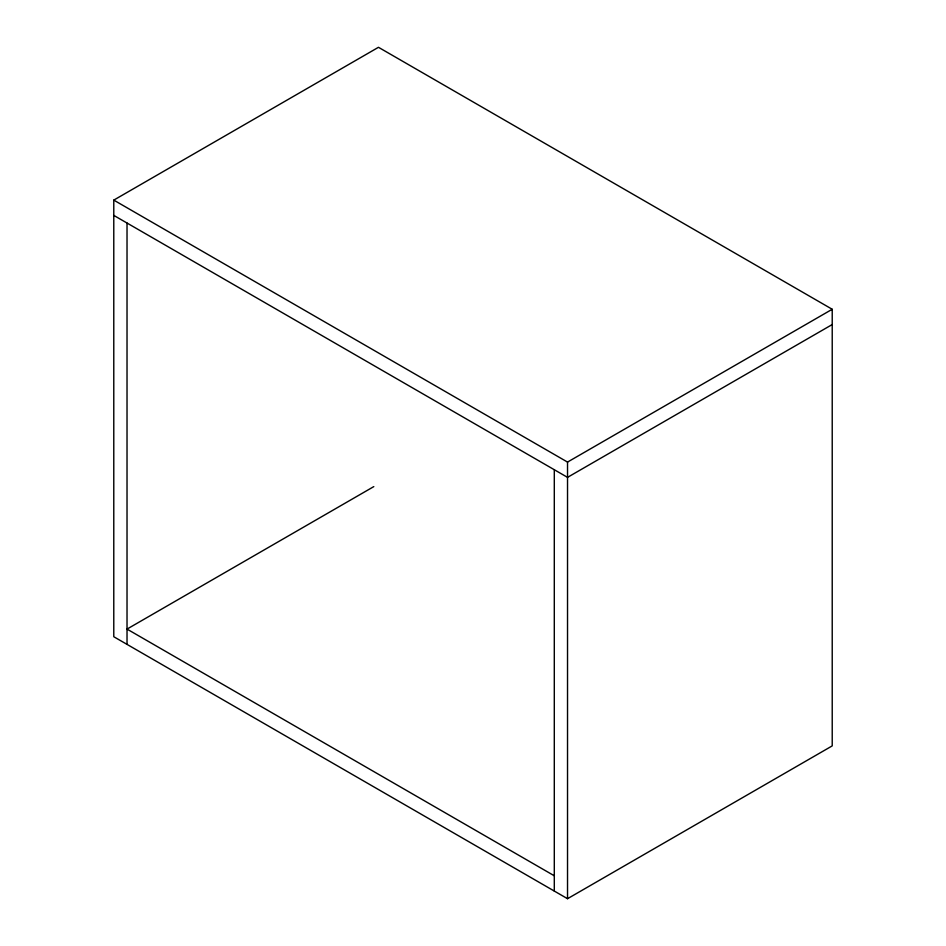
<?xml version="1.0" encoding="UTF-8"?>
<svg xmlns="http://www.w3.org/2000/svg" width="946" height="946" viewBox="0 0 946 946"><rect width="100%" height="100%" fill="white"/><g stroke="black" fill="none" stroke-linecap="round" stroke-linejoin="round"><path stroke-width="1.42" d="M113.78 200.114L378.471 47.3L832.22 309.271L832.22 745.886L567.529 898.7L113.78 636.729L113.78 200.114L567.529 462.086L832.22 309.271M373.8 486.611L127.024 629.09L554.297 875.783M832.22 324.549L567.529 477.363L113.78 215.392M567.529 462.086L567.529 898.7M554.297 469.724L554.297 891.061M127.024 223.031L127.024 644.368"/></g></svg>
